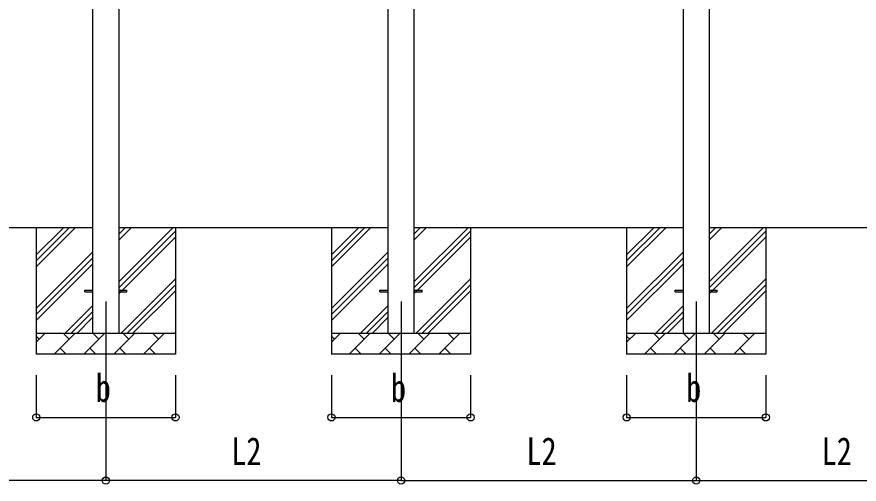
# Model space of a CAD drawing. Units: millimetres, scale not verified. Extents: x -16820 to 16820, y -11880 to 11880.
# Drawn here: x -6053 to -2058, y -6267 to -4049 of the extents above; entities that cross this region are included whole.
import ezdxf
from ezdxf.enums import TextEntityAlignment as Align

# ---------------------------------------------------------------- set-up
doc = ezdxf.new("R2010")
doc.units = ezdxf.units.MM
doc.header["$LTSCALE"] = 50
for name, color, linetype in [('0-4_YKK_12', 2, 'Continuous'), ('0-5_YKK_13', 4, 'Continuous'), ('0-6_YKK_A1', 4, 'Continuous'), ('0-7_YKK_D', 6, 'Continuous')]:
    doc.layers.add(name, color=color, linetype=linetype)
doc.styles.add('ＭＳ ゴシック', font='')
doc.styles.get('ＭＳ ゴシック').set_extended_font_data('MS Gothic')

msp = doc.modelspace()

# ---------------------------------------------------------------- linework, layer by layer
at = {"layer": '0-4_YKK_12'}
for p, q in [((-5630.98, -5400), (-5630.98, -5900)), ((-4230.98, -5400), (-4230.98, -5900)), ((-2830.98, -5400), (-2830.98, -5900))]:
    msp.add_line(p, q, dxfattribs=at)
at = {"layer": '0-5_YKK_13'}
for p, q in [((-5730.98, -5345.5), (-5693.48, -5345.5)), ((-5730.98, -5354.5), (-5730.98, -5345.5)), ((-5568.48, -5345.5), (-5530.98, -5345.5)), ((-5530.98, -5354.5), (-5530.98, -5345.5)), ((-4330.98, -5345.5), (-4293.48, -5345.5)), ((-4330.98, -5354.5), (-4330.98, -5345.5)), ((-4168.48, -5345.5), (-4130.98, -5345.5)), ((-4130.98, -5354.5), (-4130.98, -5345.5)), ((-2930.98, -5345.5), (-2893.48, -5345.5)), ((-2930.98, -5354.5), (-2930.98, -5345.5)), ((-2768.48, -5345.5), (-2730.98, -5345.5)), ((-2730.98, -5354.5), (-2730.98, -5345.5)), ((-5730.98, -5354.5), (-5693.48, -5354.5)), ((-5568.48, -5354.5), (-5530.98, -5354.5)), ((-4330.98, -5354.5), (-4293.48, -5354.5)), ((-4168.48, -5354.5), (-4130.98, -5354.5)), ((-2930.98, -5354.5), (-2893.48, -5354.5)), ((-2768.48, -5354.5), (-2730.98, -5354.5))]:
    msp.add_line(p, q, dxfattribs=at)
at = {"layer": '0-6_YKK_A1'}
for p, q in [((-2893.48, -2672.5), (-2893.48, -5550)), ((-2768.48, -5550), (-2768.48, -2672.5)), ((-5693.48, -2712.5), (-5693.48, -5550)), ((-5568.48, -5550), (-5568.48, -2712.5)), ((-4293.48, -2692.5), (-4293.48, -5550)), ((-4168.48, -5550), (-4168.48, -2692.5)), ((-5693.48, -5050), (-6968.48, -5050)), ((-5960.98, -5050), (-5960.98, -5650)), ((-5960.98, -5235.05), (-5775.93, -5050)), ((-5960.98, -5206.77), (-5804.21, -5050)), ((-5960.98, -5178.48), (-5832.5, -5050)), ((-4293.48, -5050), (-5568.48, -5050)), ((-5568.48, -5305.1), (-5313.38, -5050)), ((-5568.48, -5107.11), (-5511.37, -5050)), ((-5568.48, -5078.82), (-5539.65, -5050)), ((-5568.48, -5333.38), (-5300.98, -5065.88)), ((-5300.98, -5050), (-5300.98, -5650)), ((-4560.98, -5050), (-4560.98, -5650)), ((-4560.98, -5235.05), (-4375.93, -5050)), ((-4560.98, -5206.77), (-4404.21, -5050)), ((-4560.98, -5178.48), (-4432.5, -5050)), ((-2893.48, -5050), (-4168.48, -5050)), ((-4168.48, -5305.1), (-3913.38, -5050)), ((-4168.48, -5107.11), (-4111.37, -5050)), ((-4168.48, -5078.82), (-4139.65, -5050)), ((-4168.48, -5333.38), (-3900.98, -5065.88)), ((-3900.98, -5050), (-3900.98, -5650)), ((-3160.98, -5050), (-3160.98, -5650)), ((-3160.98, -5235.05), (-2975.93, -5050)), ((-3160.98, -5206.77), (-3004.21, -5050)), ((-3160.98, -5178.48), (-3032.5, -5050)), ((-1493.48, -5050), (-2768.48, -5050)), ((-2768.48, -5305.1), (-2513.38, -5050)), ((-2768.48, -5107.11), (-2711.37, -5050)), ((-2768.48, -5078.82), (-2739.65, -5050)), ((-2768.48, -5333.38), (-2500.98, -5065.88)), ((-2500.98, -5050), (-2500.98, -5650)), ((-5568.48, -5361.67), (-5300.98, -5094.17)), ((-4168.48, -5361.67), (-3900.98, -5094.17)), ((-2768.48, -5361.67), (-2500.98, -5094.17)), ((-5960.98, -5433.04), (-5693.48, -5165.54)), ((-4560.98, -5433.04), (-4293.48, -5165.54)), ((-3160.98, -5433.04), (-2893.48, -5165.54)), ((-5960.98, -5461.32), (-5693.48, -5193.82)), ((-5960.98, -5489.61), (-5693.48, -5222.11)), ((-4560.98, -5461.32), (-4293.48, -5193.82)), ((-4560.98, -5489.61), (-4293.48, -5222.11)), ((-3160.98, -5461.32), (-2893.48, -5193.82)), ((-3160.98, -5489.61), (-2893.48, -5222.11)), ((-5558.82, -5550), (-5300.98, -5292.16)), ((-4158.82, -5550), (-3900.98, -5292.16)), ((-2758.82, -5550), (-2500.98, -5292.16)), ((-5530.54, -5550), (-5300.98, -5320.44)), ((-5502.25, -5550), (-5300.98, -5348.73)), ((-4130.54, -5550), (-3900.98, -5320.44)), ((-4102.25, -5550), (-3900.98, -5348.73)), ((-2730.54, -5550), (-2500.98, -5320.44)), ((-2702.25, -5550), (-2500.98, -5348.73)), ((-5823.38, -5550), (-5693.48, -5420.1)), ((-4423.38, -5550), (-4293.48, -5420.1)), ((-3023.38, -5550), (-2893.48, -5420.1)), ((-5795.1, -5550), (-5693.48, -5448.38)), ((-4395.1, -5550), (-4293.48, -5448.38)), ((-2995.1, -5550), (-2893.48, -5448.38)), ((-5766.81, -5550), (-5693.48, -5476.67)), ((-4366.81, -5550), (-4293.48, -5476.67)), ((-2966.81, -5550), (-2893.48, -5476.67)), ((-5960.98, -5550), (-5300.98, -5550)), ((-5960.98, -5592.89), (-5918.09, -5550)), ((-5876.66, -5650), (-5776.66, -5550)), ((-5805.22, -5578.55), (-5833.77, -5550)), ((-5735.24, -5650), (-5635.24, -5550)), ((-5663.8, -5578.55), (-5692.35, -5550)), ((-5593.82, -5650), (-5493.82, -5550)), ((-5522.38, -5578.55), (-5550.93, -5550)), ((-5452.4, -5650), (-5352.4, -5550)), ((-5380.95, -5578.55), (-5409.51, -5550)), ((-5304.26, -5550), (-5300.98, -5546.72)), ((-4560.98, -5550), (-3900.98, -5550)), ((-4560.98, -5592.89), (-4518.09, -5550)), ((-4476.66, -5650), (-4376.66, -5550)), ((-4405.22, -5578.55), (-4433.77, -5550)), ((-4335.24, -5650), (-4235.24, -5550)), ((-4263.8, -5578.55), (-4292.35, -5550)), ((-4193.82, -5650), (-4093.82, -5550)), ((-4122.38, -5578.55), (-4150.93, -5550)), ((-4052.4, -5650), (-3952.4, -5550)), ((-3980.95, -5578.55), (-4009.51, -5550)), ((-3904.26, -5550), (-3900.98, -5546.72)), ((-3160.98, -5550), (-2500.98, -5550)), ((-3160.98, -5592.89), (-3118.09, -5550)), ((-3076.66, -5650), (-2976.66, -5550)), ((-3005.22, -5578.55), (-3033.77, -5550)), ((-2935.24, -5650), (-2835.24, -5550)), ((-2863.8, -5578.55), (-2892.35, -5550)), ((-2793.82, -5650), (-2693.82, -5550)), ((-2722.38, -5578.55), (-2750.93, -5550)), ((-2652.4, -5650), (-2552.4, -5550)), ((-2580.95, -5578.55), (-2609.51, -5550)), ((-2504.26, -5550), (-2500.98, -5546.72)), ((-5946.64, -5578.55), (-5960.98, -5564.21)), ((-4546.64, -5578.55), (-4560.98, -5564.21)), ((-3146.64, -5578.55), (-3160.98, -5564.21)), ((-5848.11, -5621.45), (-5819.56, -5650)), ((-5706.69, -5621.45), (-5678.14, -5650)), ((-5565.27, -5621.45), (-5536.72, -5650)), ((-5423.85, -5621.45), (-5395.29, -5650)), ((-4448.11, -5621.45), (-4419.56, -5650)), ((-4306.69, -5621.45), (-4278.14, -5650)), ((-4165.27, -5621.45), (-4136.72, -5650)), ((-4023.85, -5621.45), (-3995.29, -5650)), ((-3048.11, -5621.45), (-3019.56, -5650)), ((-2906.69, -5621.45), (-2878.14, -5650)), ((-2765.27, -5621.45), (-2736.72, -5650)), ((-2623.85, -5621.45), (-2595.29, -5650)), ((-5300.98, -5650), (-5960.98, -5650)), ((-3900.98, -5650), (-4560.98, -5650)), ((-2500.98, -5650), (-3160.98, -5650))]:
    msp.add_line(p, q, dxfattribs=at)
at = {"layer": '0-7_YKK_D'}
for p, q in [((-5960.98, -5750), (-5960.98, -5951)), ((-5630.98, -5750), (-5630.98, -6251)), ((-5630.98, -5750), (-5630.98, -6251)), ((-5300.98, -5750), (-5300.98, -5951)), ((-4560.98, -5750), (-4560.98, -5951)), ((-4230.98, -5750), (-4230.98, -6251)), ((-4230.98, -5750), (-4230.98, -6251)), ((-3900.98, -5750), (-3900.98, -5951)), ((-3160.98, -5750), (-3160.98, -5951)), ((-2830.98, -5750), (-2830.98, -6251)), ((-2830.98, -5750), (-2830.98, -6251)), ((-2500.98, -5750), (-2500.98, -5951)), ((-5960.98, -5950), (-5300.98, -5950)), ((-4560.98, -5950), (-3900.98, -5950)), ((-3160.98, -5950), (-2500.98, -5950)), ((-5630.98, -6250), (-7030.98, -6250)), ((-4230.98, -6250), (-5630.98, -6250)), ((-4230.98, -6250), (-2830.98, -6250)), ((-2830.98, -6250), (-1430.98, -6250))]:
    msp.add_line(p, q, dxfattribs=at)
for centre in [(-5960.98, -5950), (-5300.98, -5950), (-4560.98, -5950), (-3900.98, -5950), (-3160.98, -5950), (-2500.98, -5950), (-5630.98, -6250), (-5630.98, -6250), (-4230.98, -6250), (-4230.98, -6250), (-2830.98, -6250), (-2830.98, -6250)]:
    msp.add_circle(centre, 17, dxfattribs=at)

# ---------------------------------------------------------------- texts
at = {"layer": '0-7_YKK_D', "style": 'ＭＳ ゴシック', "width": 0.8}
for s, p in [('b', (-5678.98, -5916)), ('b', (-4278.98, -5916)), ('b', (-2878.98, -5916)), ('L2', (-5036.58, -6216)), ('L2', (-3636.58, -6216)), ('L2', (-2236.58, -6216))]:
    msp.add_text(s, height=132, dxfattribs=at).set_placement(p, align=Align.BOTTOM_LEFT)

doc.saveas('drawing.dxf')
